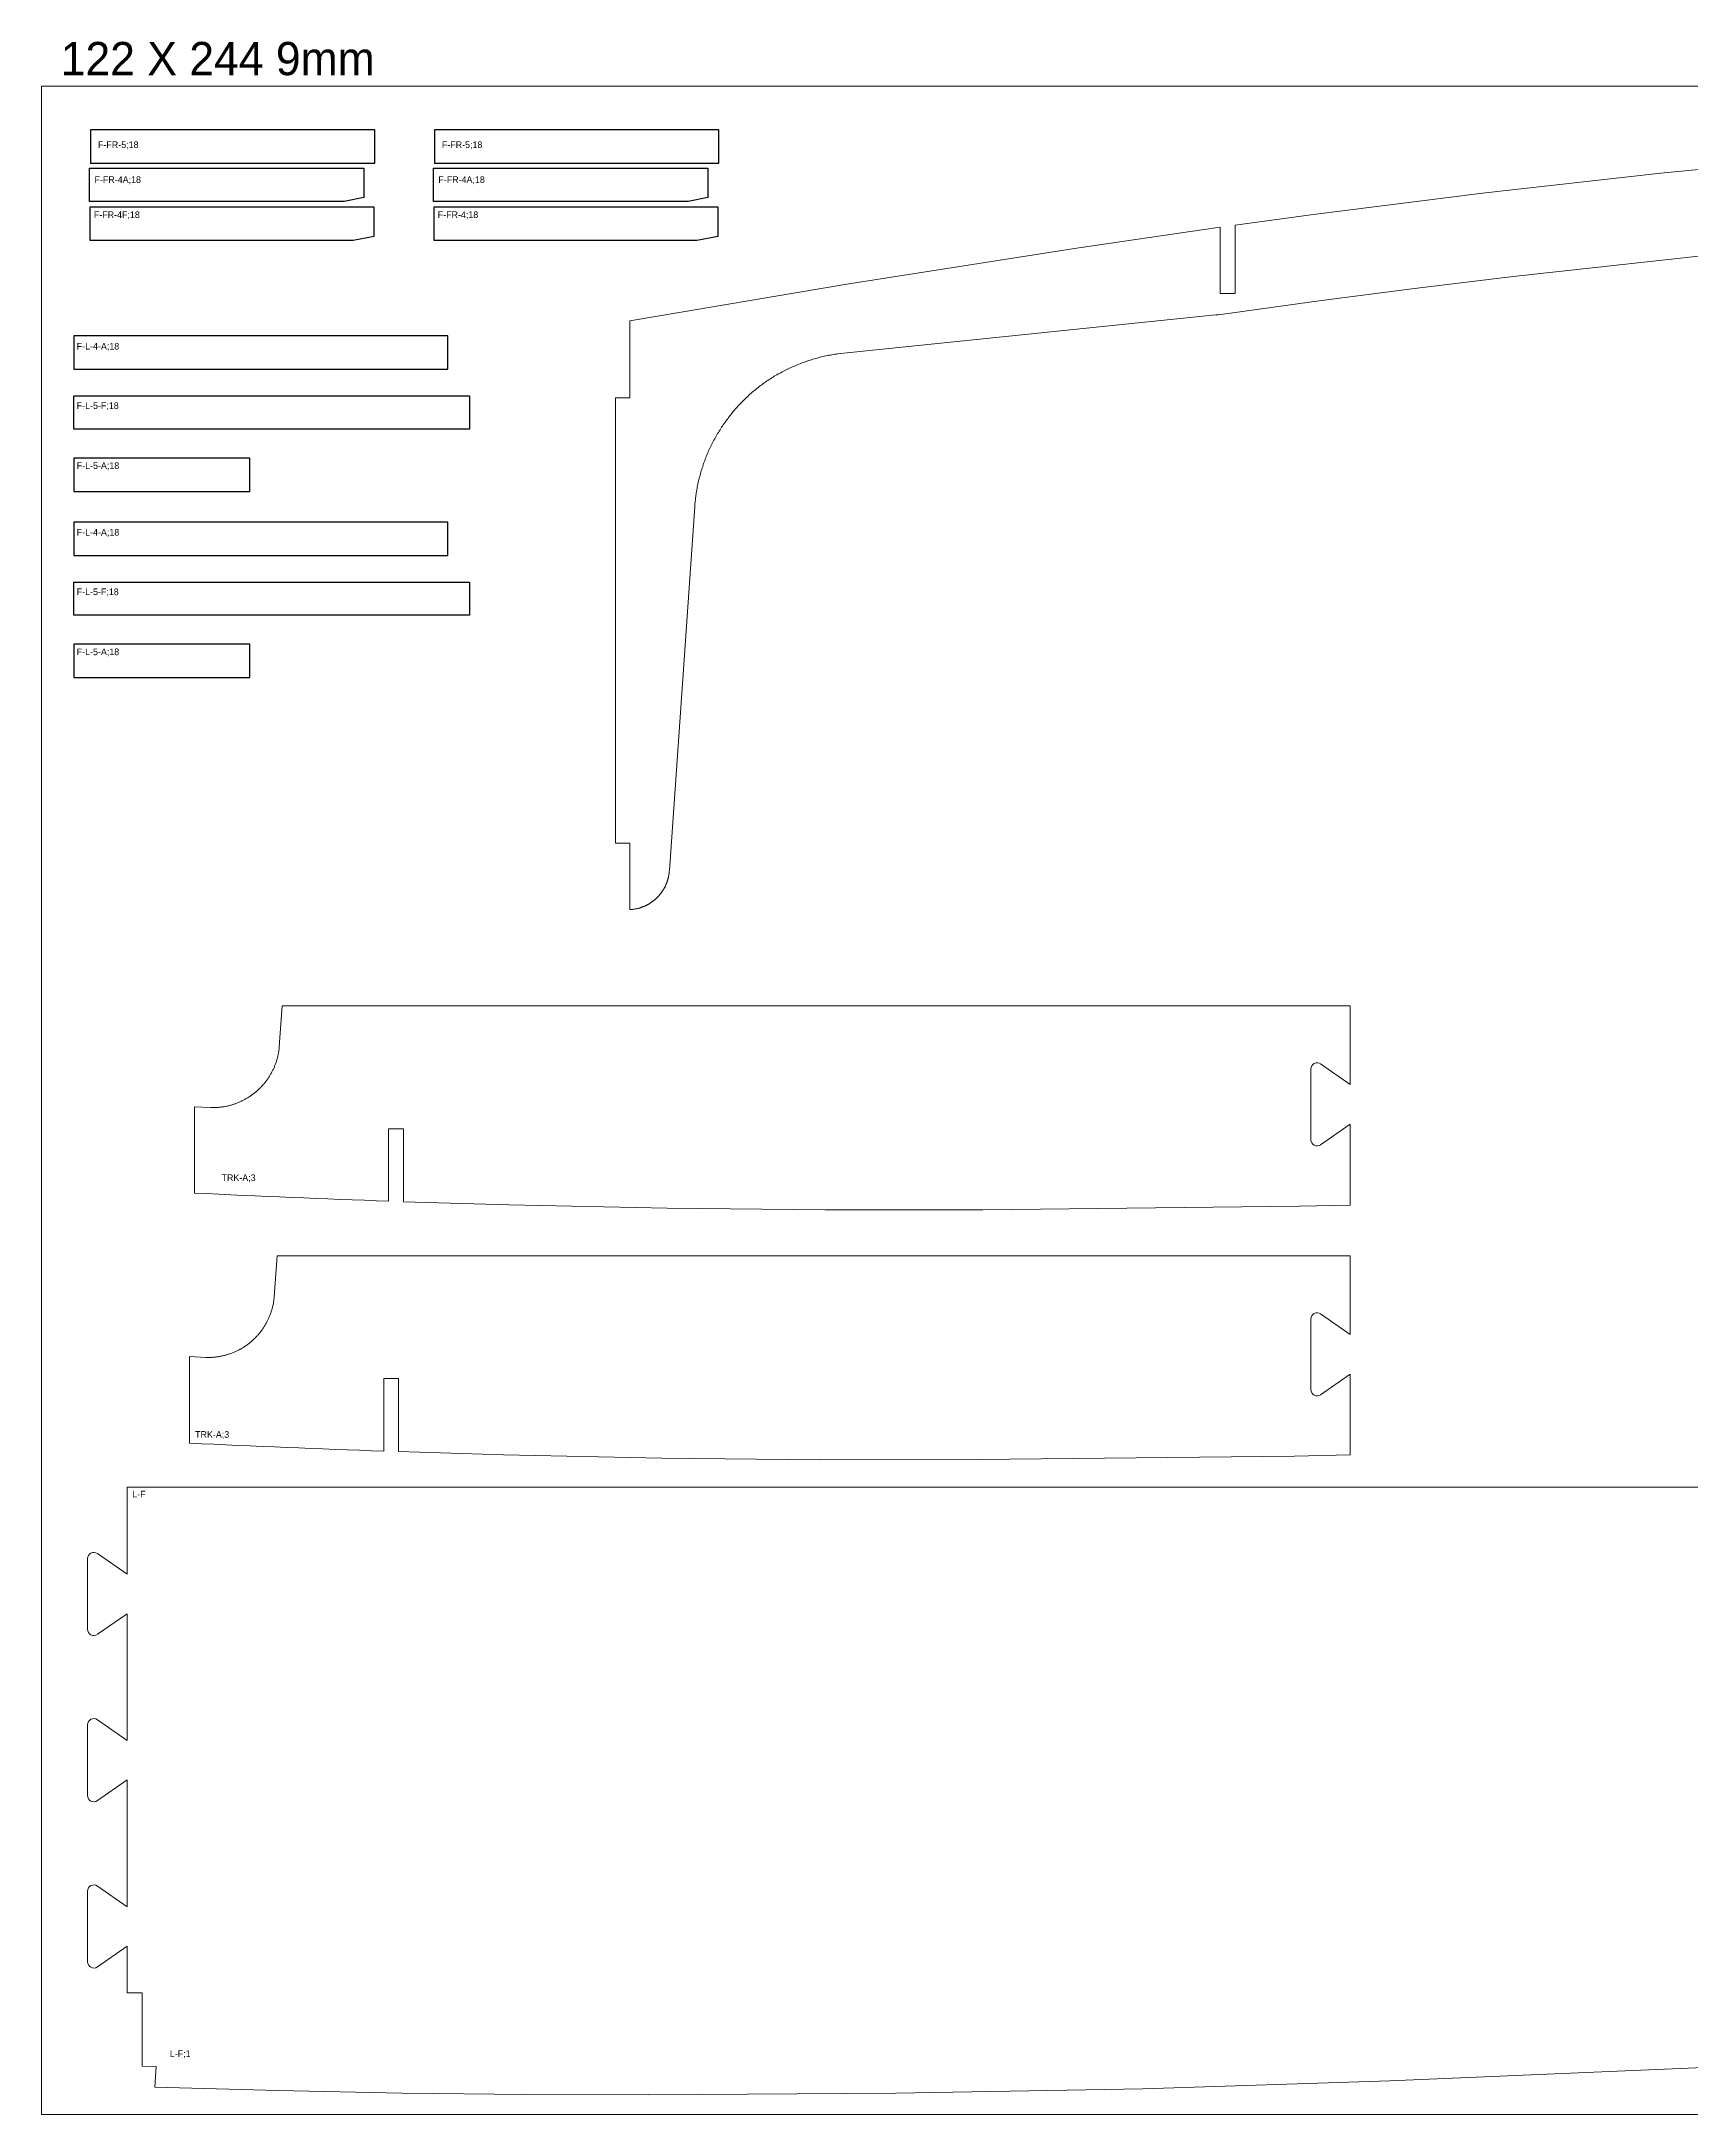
# Model space of a CAD drawing. Header units: millimetres. Extents: x 0 to 7720, y 0 to 5733.
# Drawn here: x 5280 to 6272, y 1480 to 2726 of the extents above; entities that cross this region are included whole.
import ezdxf

# ---------------------------------------------------------------- set-up
doc = ezdxf.new("R2010")
doc.units = ezdxf.units.MM
doc.layers.add('CORTE_9MM', color=4, linetype='Continuous')
doc.layers.add('plate', color=3, linetype='Continuous')

msp = doc.modelspace()

# ---------------------------------------------------------------- linework, layer by layer
at = {"layer": 'CORTE_9MM', "lineweight": 0}
for p, q in [((6067.1, 2146.4), (6067.1, 2099.1)), ((6043.4, 2108.4), (6043.4, 2066)), ((6049.3, 2111.6), (6067.1, 2099.1)), ((6049.3, 2062.9), (6067.1, 2075.4)), ((6067.1, 2075.4), (6067.1, 2026.7)), ((6067.1, 1996.1), (6067.1, 1948.8)), ((6043.4, 1958.1), (6043.4, 1915.7)), ((6049.3, 1961.2), (6067.1, 1948.8)), ((6049.3, 1912.6), (6067.1, 1925)), ((6067.1, 1925), (6067.1, 1876.5)), ((5331.5, 1804.7), (5331.5, 1857.1)), ((5307.7, 1814), (5307.7, 1771.6)), ((5313.7, 1817.1), (5331.5, 1804.7)), ((5313.7, 1768.5), (5331.5, 1780.9)), ((5331.5, 1704.7), (5331.5, 1780.9)), ((5307.7, 1714), (5307.7, 1671.6)), ((5313.7, 1717.1), (5331.5, 1704.7)), ((5313.7, 1668.5), (5331.5, 1680.9)), ((5331.5, 1604.7), (5331.5, 1680.9)), ((5307.7, 1614), (5307.7, 1571.6)), ((5313.7, 1617.1), (5331.5, 1604.7)), ((5313.7, 1568.5), (5331.5, 1580.9)), ((5331.5, 1552.8), (5331.5, 1580.9)), ((5340.5, 1552.8), (5331.5, 1552.8)), ((5340.5, 1508.8), (5340.5, 1552.8)), ((5349, 1508.5), (5340.5, 1508.8)), ((6387.7, 1512.6), (6090.8, 1499.9)), ((5348.1, 1496.2), (5349, 1508.5)), ((5422.4, 1494.1), (5348.1, 1496.2)), ((6090.8, 1499.9), (5942.3, 1495.2)), ((5496.7, 1492.6), (5422.4, 1494.1)), ((5571, 1491.8), (5496.7, 1492.6)), ((5645.2, 1491.6), (5571, 1491.8)), ((5793.8, 1492.5), (5645.2, 1491.6)), ((5942.3, 1495.2), (5793.8, 1492.5))]:
    msp.add_line(p, q, dxfattribs=at)
at = {"layer": 'CORTE_9MM'}
for points in [[(5480.5, 2653.3), (5480.5, 2673.3), (5309.5, 2673.3), (5309.5, 2653.3), (5480.5, 2653.3)], [(5687.4, 2653.3), (5687.4, 2673.3), (5516.4, 2673.3), (5516.4, 2653.3), (5687.4, 2653.3)], [(5462, 2630.3), (5308.9, 2630.3), (5308.9, 2650.3), (5473.9, 2650.3), (5473.9, 2632.6), (5462, 2630.3)], [(5668.9, 2630.3), (5515.7, 2630.3), (5515.7, 2650.3), (5680.7, 2650.3), (5680.7, 2632.6), (5668.9, 2630.3)], [(5467.4, 2606.9), (5480, 2609.3), (5480, 2626.9), (5309, 2626.9), (5309, 2606.9), (5467.4, 2606.9)], [(5674.2, 2606.9), (5686.9, 2609.3), (5686.9, 2626.9), (5515.9, 2626.9), (5515.9, 2606.9), (5674.2, 2606.9)], [(5299.4, 2529.4), (5524.4, 2529.4), (5524.4, 2549.4), (5299.4, 2549.4), (5299.4, 2529.4)], [(5537.4, 2493.3), (5299.4, 2493.3), (5299.4, 2513.3), (5537.4, 2513.3), (5537.4, 2493.3)], [(5405.4, 2455.9), (5405.4, 2475.9), (5299.4, 2475.9), (5299.4, 2455.9), (5405.4, 2455.9)], [(5299.4, 2417.4), (5524.4, 2417.4), (5524.4, 2437.4), (5299.4, 2437.4), (5299.4, 2417.4)], [(5537.4, 2381.4), (5299.4, 2381.4), (5299.4, 2401.4), (5537.4, 2401.4), (5537.4, 2381.4)], [(5405.4, 2344), (5405.4, 2364), (5299.4, 2364), (5299.4, 2344), (5405.4, 2344)]]:
    msp.add_lwpolyline(points, close=True, dxfattribs=at)
at = {"layer": 'CORTE_9MM', "lineweight": 0}
for points in [[(6358.9, 2657.6), (6253.8, 2647.2), (6146.6, 2635.3), (6043.4, 2622.3), (5997.9, 2616.1), (5997.9, 2575), (5988.9, 2575), (5988.9, 2614.8), (5903.9, 2602.3), (5764.4, 2580.5), (5633.9, 2558.5), (5633.9, 2512.1), (5625.2, 2512.1), (5625.2, 2244.4), (5633.9, 2244.4), (5633.9, 2204.4), (5634.2, 2204.4), (5634.6, 2204.4), (5635, 2204.5), (5635.3, 2204.5), (5635.7, 2204.5), (5636, 2204.6), (5636.4, 2204.6), (5636.7, 2204.7), (5637.1, 2204.8), (5637.4, 2204.8), (5637.8, 2204.9), (5638.2, 2205), (5638.5, 2205.1), (5638.9, 2205.1), (5639.2, 2205.2), (5639.6, 2205.3), (5639.8, 2205.4), (5640, 2205.5), (5640.2, 2205.5), (5640.4, 2205.6), (5640.7, 2205.7), (5640.9, 2205.8), (5641.1, 2205.8), (5641.3, 2205.9), (5641.5, 2206), (5641.7, 2206.1), (5641.9, 2206.2), (5642.1, 2206.2), (5642.3, 2206.3), (5642.6, 2206.4), (5642.8, 2206.5), (5643, 2206.6), (5643.2, 2206.7), (5643.4, 2206.8), (5643.6, 2206.9), (5643.8, 2207), (5644, 2207.1), (5644.2, 2207.2), (5644.4, 2207.3), (5644.6, 2207.4), (5644.8, 2207.5), (5645, 2207.6), (5645.2, 2207.7), (5645.4, 2207.9), (5645.6, 2208), (5645.8, 2208.1), (5645.9, 2208.2), (5646.1, 2208.3), (5646.3, 2208.5), (5646.5, 2208.6), (5646.7, 2208.7), (5646.9, 2208.8), (5647.1, 2209), (5647.3, 2209.1), (5647.4, 2209.2), (5647.6, 2209.4), (5647.8, 2209.5), (5648, 2209.6), (5648.2, 2209.8), (5648.3, 2209.9), (5648.5, 2210.1), (5648.7, 2210.2), (5648.8, 2210.3), (5649, 2210.5), (5649.2, 2210.6), (5649.4, 2210.8), (5649.5, 2210.9), (5649.7, 2211.1), (5649.9, 2211.3), (5650, 2211.4), (5650.2, 2211.6), (5650.3, 2211.7), (5650.5, 2211.9), (5650.7, 2212.1), (5650.8, 2212.2), (5651, 2212.4), (5651.1, 2212.6), (5651.3, 2212.7), (5651.4, 2212.9), (5651.6, 2213.1), (5651.7, 2213.2), (5651.9, 2213.4), (5652, 2213.6), (5652.2, 2213.8), (5652.3, 2213.9), (5652.4, 2214.1), (5652.6, 2214.3), (5652.7, 2214.5), (5652.8, 2214.7), (5653, 2214.8), (5653.1, 2215), (5653.2, 2215.2), (5653.4, 2215.4), (5653.5, 2215.6), (5653.6, 2215.8), (5653.7, 2216), (5653.8, 2216.2), (5654, 2216.4), (5654.1, 2216.6), (5654.2, 2216.7), (5654.3, 2216.9), (5654.4, 2217.1), (5654.5, 2217.3), (5654.6, 2217.5), (5654.7, 2217.7), (5654.9, 2217.9), (5655, 2218.1), (5655.1, 2218.3), (5655.2, 2218.5), (5655.2, 2218.7), (5655.3, 2218.9), (5655.4, 2219.2), (5655.5, 2219.4), (5655.6, 2219.6), (5655.7, 2219.8), (5655.8, 2220), (5655.9, 2220.2), (5656, 2220.4), (5656, 2220.6), (5656.1, 2220.8), (5656.2, 2221), (5656.3, 2221.3), (5656.3, 2221.5), (5656.4, 2221.7), (5656.5, 2221.9), (5656.5, 2222.1), (5656.6, 2222.3), (5656.7, 2222.5), (5656.7, 2222.8), (5656.8, 2223), (5656.8, 2223.2), (5656.9, 2223.4), (5657, 2223.6), (5657, 2223.9), (5657.1, 2224.1), (5657.1, 2224.3), (5657.1, 2224.5), (5657.2, 2224.8), (5657.2, 2225), (5657.3, 2225.2), (5657.3, 2225.4), (5657.3, 2225.6), (5657.4, 2225.9), (5657.4, 2226.1), (5657.4, 2226.3), (5657.5, 2226.5), (5657.5, 2227), (5657.5, 2227.5), (5657.6, 2227.9), (5672.9, 2446.8), (5673, 2448.3), (5673.1, 2449.7), (5673.3, 2451.2), (5673.4, 2452), (5673.5, 2452.7), (5673.6, 2453.5), (5673.7, 2454.3), (5673.8, 2455.1), (5674, 2455.9), (5674.1, 2456.8), (5674.3, 2457.7), (5674.4, 2458.6), (5674.6, 2459.5), (5674.8, 2460.4), (5675, 2461.3), (5675.2, 2462.2), (5675.4, 2463.1), (5675.6, 2463.9), (5675.9, 2464.8), (5676.1, 2465.7), (5676.3, 2466.6), (5676.6, 2467.4), (5676.8, 2468.3), (5677.1, 2469.2), (5677.4, 2470), (5677.7, 2470.9), (5677.9, 2471.8), (5678.2, 2472.6), (5678.5, 2473.5), (5678.9, 2474.3), (5679.2, 2475.2), (5679.5, 2476), (5679.8, 2476.9), (5680.2, 2477.7), (5680.5, 2478.6), (5680.9, 2479.4), (5681.2, 2480.2), (5681.6, 2481.1), (5682, 2481.9), (5682.4, 2482.7), (5682.8, 2483.5), (5683.2, 2484.3), (5683.6, 2485.1), (5684, 2485.9), (5684.4, 2486.7), (5684.9, 2487.5), (5685.3, 2488.3), (5685.7, 2489.1), (5686.2, 2489.9), (5686.6, 2490.7), (5687.1, 2491.4), (5687.6, 2492.2), (5688.1, 2493), (5688.5, 2493.7), (5689, 2494.5), (5689.5, 2495.2), (5690, 2496), (5690.5, 2496.7), (5691.1, 2497.5), (5691.6, 2498.2), (5692.1, 2498.9), (5692.7, 2499.6), (5693.2, 2500.4), (5693.8, 2501.1), (5694.3, 2501.8), (5694.9, 2502.5), (5695.4, 2503.2), (5696, 2503.9), (5696.6, 2504.6), (5697.2, 2505.3), (5697.8, 2505.9), (5698.4, 2506.6), (5699, 2507.3), (5699.6, 2507.9), (5700.2, 2508.6), (5700.9, 2509.3), (5701.5, 2509.9), (5702.1, 2510.5), (5702.8, 2511.2), (5703.4, 2511.8), (5704.1, 2512.4), (5704.8, 2513), (5705.4, 2513.7), (5706.1, 2514.3), (5706.8, 2514.9), (5707.5, 2515.5), (5708.2, 2516.1), (5708.9, 2516.6), (5709.6, 2517.2), (5710.3, 2517.8), (5711, 2518.4), (5711.7, 2518.9), (5712.4, 2519.5), (5713.2, 2520), (5713.9, 2520.5), (5714.6, 2521.1), (5715.4, 2521.6), (5716.1, 2522.1), (5716.9, 2522.6), (5717.7, 2523.1), (5718.4, 2523.6), (5719.2, 2524.1), (5720, 2524.6), (5720.7, 2525.1), (5721.5, 2525.5), (5722.3, 2526), (5723.1, 2526.5), (5723.9, 2526.9), (5724.7, 2527.3), (5725.5, 2527.8), (5726.3, 2528.2), (5727.1, 2528.6), (5727.9, 2529), (5728.7, 2529.4), (5729.5, 2529.8), (5730.3, 2530.2), (5731.2, 2530.6), (5732, 2531), (5732.8, 2531.3), (5733.7, 2531.7), (5734.5, 2532), (5735.4, 2532.4), (5736.2, 2532.7), (5737.1, 2533.1), (5737.9, 2533.4), (5738.8, 2533.7), (5739.6, 2534), (5740.5, 2534.3), (5741.3, 2534.6), (5742.2, 2534.8), (5743, 2535.1), (5743.9, 2535.4), (5744.8, 2535.6), (5745.7, 2535.9), (5746.5, 2536.1), (5747.4, 2536.4), (5748.3, 2536.6), (5749.2, 2536.8), (5750.1, 2537), (5750.9, 2537.2), (5751.8, 2537.4), (5752.7, 2537.6), (5753.6, 2537.8), (5754.5, 2537.9), (5755.4, 2538.1), (5756.3, 2538.3), (5757.2, 2538.4), (5758.1, 2538.5), (5759, 2538.7), (5760.8, 2538.9), (5762.6, 2539.1), (5986.2, 2562), (5987.7, 2562.1), (5989.3, 2562.3), (6049.8, 2570.7), (6107.4, 2578.1), (6165, 2585.1), (6280.4, 2597.7)], [(5331.5, 1857.1), (6535.2, 1857.1)]]:
    msp.add_lwpolyline(points, dxfattribs=at)
for points in [[(6067.1, 2026.7), (6036.6, 2026), (5846.1, 2023.9), (5751.1, 2023.9), (5656.2, 2024.8), (5561, 2026.8), (5497.8, 2028.7), (5497.8, 2072.6), (5488.8, 2072.6), (5488.8, 2029, -0.003549), (5372, 2033.9), (5372, 2085.8), (5381.8, 2085.3), (5382.3, 2085.3), (5382.8, 2085.3), (5383.3, 2085.3), (5383.8, 2085.3), (5384.3, 2085.3), (5384.8, 2085.3), (5385.3, 2085.4), (5385.8, 2085.4), (5386.3, 2085.4), (5386.8, 2085.5), (5387.3, 2085.5), (5387.8, 2085.6), (5388.3, 2085.6), (5388.7, 2085.7), (5389.2, 2085.8), (5389.7, 2085.8), (5390.2, 2085.9), (5390.7, 2086), (5391.2, 2086.1), (5391.7, 2086.2), (5392.2, 2086.3), (5392.7, 2086.4), (5393.1, 2086.6), (5393.6, 2086.7), (5394.1, 2086.8), (5394.6, 2087), (5395.1, 2087.1), (5395.5, 2087.3), (5396, 2087.4), (5396.5, 2087.6), (5396.9, 2087.7), (5397.4, 2087.9), (5397.9, 2088.1), (5398.3, 2088.3), (5398.8, 2088.5), (5399.3, 2088.7), (5399.7, 2088.9), (5400.2, 2089.1), (5400.6, 2089.3), (5401.1, 2089.5), (5401.5, 2089.7), (5401.9, 2090), (5402.4, 2090.2), (5402.8, 2090.5), (5403.3, 2090.7), (5403.7, 2091), (5404.1, 2091.2), (5404.5, 2091.5), (5405, 2091.7), (5405.4, 2092), (5405.8, 2092.3), (5406.2, 2092.6), (5406.6, 2092.9), (5407, 2093.2), (5407.4, 2093.5), (5407.8, 2093.8), (5408.2, 2094.1), (5408.6, 2094.4), (5408.9, 2094.7), (5409.3, 2095), (5409.7, 2095.4), (5410.1, 2095.7), (5410.4, 2096), (5410.8, 2096.4), (5411.2, 2096.7), (5411.5, 2097.1), (5411.9, 2097.4), (5412.2, 2097.8), (5412.5, 2098.1), (5412.9, 2098.5), (5413.2, 2098.9), (5413.5, 2099.3), (5413.9, 2099.6), (5414.2, 2100), (5414.5, 2100.4), (5414.8, 2100.8), (5415.1, 2101.2), (5415.4, 2101.6), (5415.7, 2102), (5416, 2102.4), (5416.3, 2102.8), (5416.5, 2103.2), (5416.8, 2103.6), (5417.1, 2104.1), (5417.3, 2104.5), (5417.6, 2104.9), (5417.8, 2105.3), (5418.1, 2105.8), (5418.3, 2106.2), (5418.6, 2106.7), (5418.8, 2107.1), (5419, 2107.5), (5419.2, 2108), (5419.5, 2108.4), (5419.7, 2108.9), (5419.9, 2109.3), (5420.1, 2109.8), (5420.2, 2110.3), (5420.4, 2110.7), (5420.6, 2111.2), (5420.8, 2111.7), (5420.9, 2112.1), (5421.1, 2112.6), (5421.3, 2113.1), (5421.4, 2113.5), (5421.6, 2114), (5421.7, 2114.5), (5421.8, 2115), (5422, 2115.5), (5422.1, 2116), (5422.2, 2116.4), (5422.3, 2116.9), (5422.4, 2117.4), (5422.5, 2117.9), (5422.6, 2118.4), (5422.7, 2118.9), (5422.7, 2119.4), (5422.8, 2119.9), (5422.9, 2120.3), (5422.9, 2120.8), (5423, 2121.3), (5423, 2121.8), (5424.8, 2146.4), (6067.1, 2146.4, 0.377745)], [(6067.1, 1876.5), (6033.6, 1875.7), (5843.1, 1873.6), (5748.1, 1873.5), (5653.1, 1874.4), (5557.9, 1876.5), (5494.8, 1878.4), (5494.8, 1922.3), (5485.8, 1922.3), (5485.8, 1878.7, -0.003549), (5369, 1883.5), (5369, 1935.5), (5378.8, 1935), (5379.3, 1935), (5379.8, 1935), (5380.3, 1935), (5380.8, 1935), (5381.3, 1935), (5381.7, 1935), (5382.2, 1935), (5382.7, 1935), (5383.2, 1935.1), (5383.7, 1935.1), (5384.2, 1935.2), (5384.7, 1935.2), (5385.2, 1935.3), (5385.7, 1935.4), (5386.2, 1935.4), (5386.7, 1935.5), (5387.2, 1935.6), (5387.7, 1935.7), (5388.2, 1935.8), (5388.7, 1935.9), (5389.1, 1936), (5389.6, 1936.1), (5390.1, 1936.2), (5390.6, 1936.3), (5391.1, 1936.5), (5391.6, 1936.6), (5392, 1936.8), (5392.5, 1936.9), (5393, 1937.1), (5393.4, 1937.2), (5393.9, 1937.4), (5394.4, 1937.6), (5394.8, 1937.8), (5395.3, 1937.9), (5395.8, 1938.1), (5396.2, 1938.3), (5396.7, 1938.5), (5397.1, 1938.7), (5397.6, 1939), (5398, 1939.2), (5398.5, 1939.4), (5398.9, 1939.6), (5399.4, 1939.9), (5399.8, 1940.1), (5400.2, 1940.4), (5400.7, 1940.6), (5401.1, 1940.9), (5401.5, 1941.1), (5401.9, 1941.4), (5402.3, 1941.7), (5402.8, 1942), (5403.2, 1942.2), (5403.6, 1942.5), (5404, 1942.8), (5404.4, 1943.1), (5404.8, 1943.4), (5405.1, 1943.7), (5405.5, 1944), (5405.9, 1944.4), (5406.3, 1944.7), (5406.7, 1945), (5407, 1945.3), (5407.4, 1945.7), (5407.8, 1946), (5408.1, 1946.4), (5408.5, 1946.7), (5408.8, 1947.1), (5409.2, 1947.4), (5409.5, 1947.8), (5409.8, 1948.2), (5410.2, 1948.5), (5410.5, 1948.9), (5410.8, 1949.3), (5411.1, 1949.7), (5411.5, 1950.1), (5411.8, 1950.5), (5412.1, 1950.9), (5412.4, 1951.3), (5412.7, 1951.7), (5413, 1952.1), (5413.2, 1952.5), (5413.5, 1952.9), (5413.8, 1953.3), (5414, 1953.7), (5414.3, 1954.2), (5414.6, 1954.6), (5414.8, 1955), (5415.1, 1955.4), (5415.3, 1955.9), (5415.5, 1956.3), (5415.8, 1956.8), (5416, 1957.2), (5416.2, 1957.6), (5416.4, 1958.1), (5416.6, 1958.5), (5416.8, 1959), (5417, 1959.5), (5417.2, 1959.9), (5417.4, 1960.4), (5417.6, 1960.8), (5417.8, 1961.3), (5417.9, 1961.8), (5418.1, 1962.3), (5418.2, 1962.7), (5418.4, 1963.2), (5418.5, 1963.7), (5418.7, 1964.2), (5418.8, 1964.6), (5418.9, 1965.1), (5419, 1965.6), (5419.2, 1966.1), (5419.3, 1966.6), (5419.4, 1967.1), (5419.5, 1967.6), (5419.6, 1968), (5419.6, 1968.5), (5419.7, 1969), (5419.8, 1969.5), (5419.8, 1970), (5419.9, 1970.5), (5420, 1971), (5420, 1971.5), (5421.8, 1996.1), (6067.1, 1996.1, 0.377745)]]:
    msp.add_lwpolyline(points, format="xyb", dxfattribs=at)
for centre, start, end in [((6047.2, 2108.4), 55.008, 180), ((6047.2, 2066), 180, 304.992), ((6047.2, 1958.1), 55.008, 180), ((6047.2, 1915.7), 180, 304.992), ((5311.5, 1814), 55.008, 180), ((5311.5, 1771.6), 180, 304.992), ((5311.5, 1714), 55.008, 180), ((5311.5, 1671.6), 180, 304.992), ((5311.5, 1614), 55.008, 180), ((5311.5, 1571.6), 180, 304.992)]:
    msp.add_arc(centre, 3.8, start, end, dxfattribs=at)
at = {"layer": 'plate', "lineweight": 0}
msp.add_lwpolyline([(5280, 2699.7), (7720, 2699.7), (7720, 1479.7), (5280, 1479.7)], close=True, dxfattribs=at)

# ---------------------------------------------------------------- texts
at = {"lineweight": 0, "attachment_point": 1}
for s, insert, char_height, width in [('122 X 244 9mm', (5291.6, 2726.2), 20, 47402.464), ('F-FR-5;18', (5314, 2666.4), 4, 9480.493), ('F-FR-5;18', (5520.8, 2666.4), 4, 9480.493), ('F-FR-4A;18', (5311.9, 2645.4), 4, 9480.493), ('F-FR-4A;18', (5518.7, 2645.4), 4, 9480.493), ('F-FR-4F;18', (5311.5, 2624.3), 4, 9480.493), ('F-FR-4;18', (5518.3, 2624.3), 4, 9480.493), ('F-L-4-A;18', (5301.2, 2545.2), 4, 9480.493), ('F-L-5-F;18', (5301.2, 2509.5), 4, 9480.493), ('F-L-5-A;18', (5301.2, 2473.4), 4, 9480.493), ('F-L-4-A;18', (5301.2, 2433.3), 4, 9480.493), ('F-L-5-F;18', (5301.2, 2397.5), 4, 9480.493), ('F-L-5-A;18', (5301.2, 2361.4), 4, 9480.493), ('TRK-A;3', (5388.3, 2045.1), 4, 9480.493), ('TRK-A;3', (5372.4, 1890.7), 4, 9480.493), ('L-F', (5334.6, 1854.8), 4, 9480.493), ('L-F;1', (5357.2, 1518.3), 4, 9480.493)]:
    msp.add_mtext(s, dxfattribs=dict(at, insert=insert, char_height=char_height, width=width))

doc.saveas('drawing.dxf')
